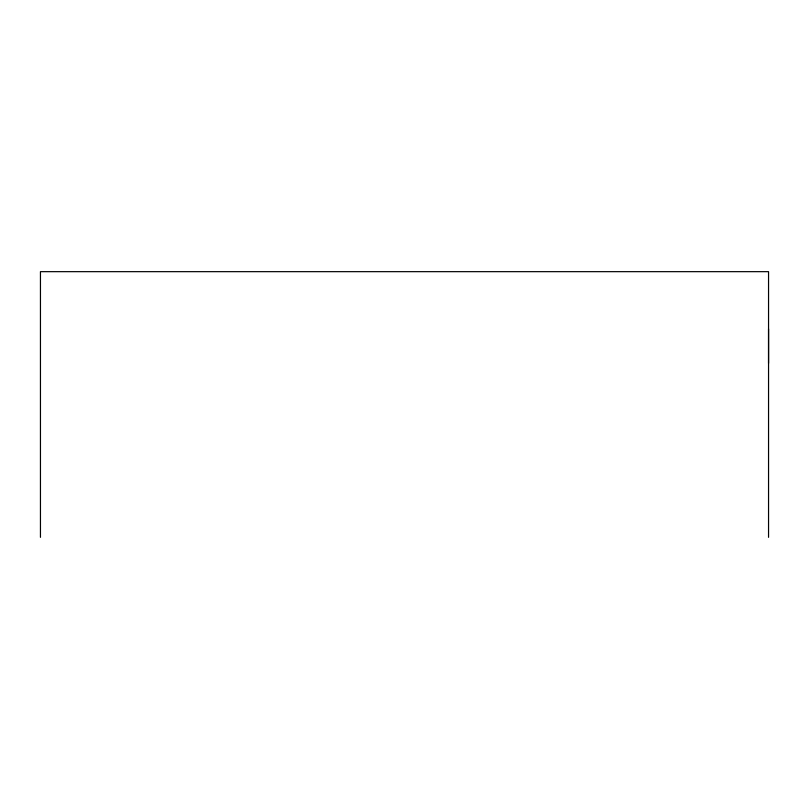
<?xml version="1.0" encoding="UTF-8"?>
<svg xmlns="http://www.w3.org/2000/svg" width="809" height="809" viewBox="0 0 809 809"><rect width="100%" height="100%" fill="white"/><g stroke="black" fill="none" stroke-linecap="round" stroke-linejoin="round"><path stroke-width="1.21" d="M768.55 363.312L768.55 328.919M768.55 537.338L768.55 271.662L40.45 271.662L40.45 537.338"/></g></svg>
